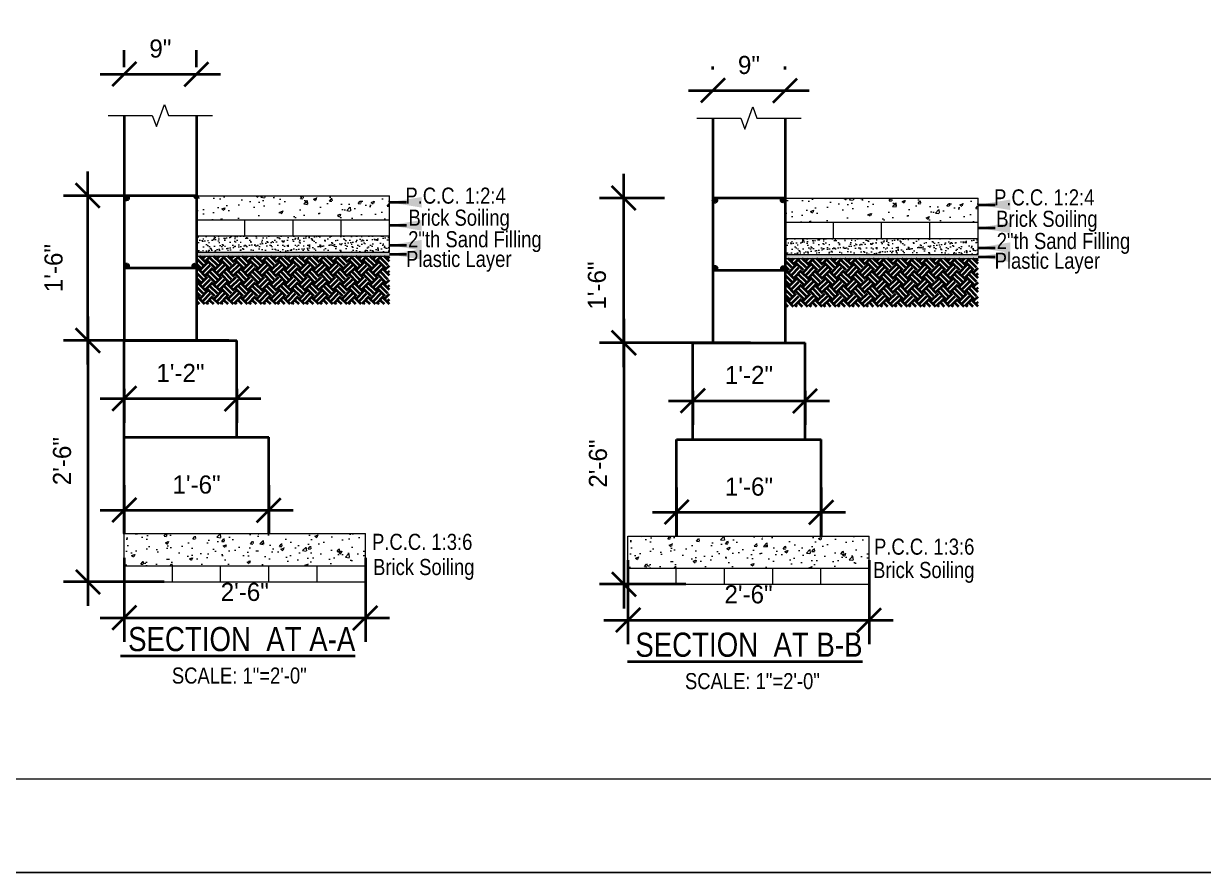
# Model space of a CAD drawing. Header units: inches. Extents: x 10143 to 33197, y -150 to 3760.
# Drawn here: x 11727 to 12314, y -150 to 272 of the extents above; entities that cross this region are included whole.
import ezdxf
from ezdxf.enums import TextEntityAlignment as Align

# ---------------------------------------------------------------- set-up
doc = ezdxf.new("R2010")
doc.units = ezdxf.units.IN
doc.header["$LTSCALE"] = 0.5
doc.header["$MEASUREMENT"] = 0
doc.header["$PDMODE"] = 66
doc.linetypes.add('DASHDOTX2', pattern=[50.8, 25.4, -12.7, 0, -12.7])
for name, color, linetype, lineweight in [('CEN_LINE', 131, 'DASHDOTX2', 13), ('DIM_LINE', 165, 'Continuous', 15), ('ELE1', 3, 'Continuous', 9), ('hatch', 9, 'Continuous', 0), ('TRENCH', 1, 'Continuous', 35), ('WALL ELV', 20, 'Continuous', 20), ('WALL SEC', 2, 'Continuous', 35)]:
    doc.layers.add(name, color=color, linetype=linetype, lineweight=lineweight)
doc.styles.add('NIR', font='COPRGTL.TTF')
doc.styles.add('ordinary', font='ARIALN.TTF')
doc.dimstyles.new('nir', dxfattribs={"dimtxt": 9, "dimasz": 3, "dimexe": 3, "dimexo": 6, "dimgap": 2, "dimtad": 3, "dimdec": 0, "dimzin": 3, "dimlunit": 4, "dimtxsty": 'NIR', "dimblk": 'OBLIQUE', "dimcen": 2.5, "dimdle": 3, "dimclrt": 3, "dimadec": 0, "dimazin": 0, "dimtfac": 1, "dimtdec": 0, "dimtmove": 2, "dimatfit": 3, "dimfxl": 1, "dimarcsym": 0})
doc.dimstyles.new('nir 96', dxfattribs={"dimscale": 4, "dimtxt": 1.75, "dimasz": 1, "dimexe": 1, "dimexo": 2, "dimgap": 0.5, "dimtad": 1, "dimdec": 0, "dimzin": 3, "dimlunit": 4, "dimtxsty": 'ordinary', "dimblk": 'DOT', "dimcen": 2.5, "dimdle": 3, "dimclrt": 3, "dimadec": 0, "dimazin": 0, "dimtfac": 1, "dimtdec": 0, "dimtix": 1, "dimtmove": 2, "dimatfit": 3, "dimfxl": 3, "dimfxlon": 1, "dimarcsym": 0})

# ---------------------------------------------------------------- blocks, each defined once
blk = doc.blocks.new('_Oblique')
at = {"color": 0, "linetype": 'ByBlock', "lineweight": -2}
blk.add_line((-0.5, -0.5), (0.5, 0.5), dxfattribs=at)
blk = doc.blocks.new('*D867')
at = {"layer": 'Defpoints', "color": 0, "transparency": 16777216}
for p in [(64254.59, -81182.21), (64245.59, -81185.62), (64254.59, -81185.62)]:
    blk.add_point(p, dxfattribs=at)
at = {"layer": 'DIM_LINE', "color": 0, "lineweight": -2, "transparency": 16777216}
for p, q in [((64245.59, -81179.62), (64245.59, -81179.21)), ((64254.59, -81179.62), (64254.59, -81179.21)), ((64242.59, -81182.21), (64257.59, -81182.21))]:
    blk.add_line(p, q, dxfattribs=at)
at = {"layer": 'DIM_LINE', "color": 0, "lineweight": -2, "transparency": 16777216, "xscale": 3, "yscale": 3, "zscale": 3, "rotation": 180}
blk.add_blockref('_Oblique', (64245.59, -81182.21), dxfattribs=at)
at = {"layer": 'DIM_LINE', "color": 0, "lineweight": -2, "transparency": 16777216, "xscale": 3, "yscale": 3, "zscale": 3}
blk.add_blockref('_Oblique', (64254.59, -81182.21), dxfattribs=at)
at = {"layer": 'DIM_LINE', "color": 3, "transparency": 16777216, "insert": (64250.09, -81179.05), "char_height": 2.25, "attachment_point": 5, "style": 'NIR'}
blk.add_mtext('9"', dxfattribs=at)
blk = doc.blocks.new('*D859')
at = {"layer": 'Defpoints', "color": 0, "transparency": 16777216}
for p in [(64234.52, -81195.59), (64245.59, -81195.59), (64245.34, -81213.59)]:
    blk.add_point(p, dxfattribs=at)
at = {"layer": 'DIM_LINE', "color": 0, "lineweight": -2, "transparency": 16777216}
for p, q in [((64234.52, -81216.59), (64234.52, -81192.59)), ((64239.59, -81195.59), (64231.52, -81195.59)), ((64239.34, -81213.59), (64231.52, -81213.59))]:
    blk.add_line(p, q, dxfattribs=at)
at = {"layer": 'DIM_LINE', "color": 0, "lineweight": -2, "transparency": 16777216, "xscale": 3, "yscale": 3, "zscale": 3}
for p, rotation in [((64234.52, -81195.59), 90), ((64234.52, -81213.59), 270)]:
    blk.add_blockref('_Oblique', p, dxfattribs=dict(at, rotation=rotation))
at = {"layer": 'DIM_LINE', "color": 3, "transparency": 16777216, "insert": (64231.19, -81206.46), "char_height": 2.25, "attachment_point": 5, "rotation": 90, "style": 'NIR'}
blk.add_mtext('1\'-6"', dxfattribs=at)
blk = doc.blocks.new('*D860')
at = {"layer": 'Defpoints', "color": 0, "transparency": 16777216}
for p in [(64235.04, -81234.61), (64265.04, -81234.61), (64265.04, -81248.06)]:
    blk.add_point(p, dxfattribs=at)
at = {"layer": 'DIM_LINE', "color": 0, "lineweight": -2, "transparency": 16777216}
for p, q in [((64235.04, -81240.61), (64235.04, -81251.06)), ((64265.04, -81240.61), (64265.04, -81251.06)), ((64232.04, -81248.06), (64268.04, -81248.06))]:
    blk.add_line(p, q, dxfattribs=at)
at = {"layer": 'DIM_LINE', "color": 0, "lineweight": -2, "transparency": 16777216, "xscale": 3, "yscale": 3, "zscale": 3, "rotation": 180}
blk.add_blockref('_Oblique', (64235.04, -81248.06), dxfattribs=at)
at = {"layer": 'DIM_LINE', "color": 0, "lineweight": -2, "transparency": 16777216, "xscale": 3, "yscale": 3, "zscale": 3}
blk.add_blockref('_Oblique', (64265.04, -81248.06), dxfattribs=at)
at = {"layer": 'DIM_LINE', "color": 3, "transparency": 16777216, "insert": (64250.04, -81244.86), "char_height": 2.25, "attachment_point": 5, "style": 'NIR'}
blk.add_mtext('2\'-6"', dxfattribs=at)
blk = doc.blocks.new('*D861')
at = {"layer": 'Defpoints', "color": 0, "transparency": 16777216}
for p in [(64256.3, -81213.59), (64234.52, -81243.59), (64248.25, -81243.59)]:
    blk.add_point(p, dxfattribs=at)
at = {"layer": 'DIM_LINE', "color": 0, "lineweight": -2, "transparency": 16777216}
for p, q in [((64234.52, -81210.59), (64234.52, -81246.59)), ((64250.3, -81213.59), (64231.52, -81213.59)), ((64242.25, -81243.59), (64231.52, -81243.59))]:
    blk.add_line(p, q, dxfattribs=at)
at = {"layer": 'DIM_LINE', "color": 0, "lineweight": -2, "transparency": 16777216, "xscale": 3, "yscale": 3, "zscale": 3}
for p, rotation in [((64234.52, -81213.59), 90), ((64234.52, -81243.59), 270)]:
    blk.add_blockref('_Oblique', p, dxfattribs=dict(at, rotation=rotation))
at = {"layer": 'DIM_LINE', "color": 3, "transparency": 16777216, "insert": (64231.32, -81228.59), "char_height": 2.25, "attachment_point": 5, "rotation": 90, "style": 'NIR'}
blk.add_mtext('2\'-6"', dxfattribs=at)
blk = doc.blocks.new('_Dot')
at = {"color": 0, "linetype": 'ByBlock', "lineweight": -2}
blk.add_line((-0.5, 0), (-1, 0), dxfattribs=at)
at = {"color": 0, "linetype": 'ByBlock', "const_width": 0.5}
blk.add_lwpolyline([(-0.25, 0, 1), (0.25, 0, 1)], format="xyb", close=True, dxfattribs=at)
blk = doc.blocks.new('*D862')
at = {"layer": 'Defpoints', "color": 0, "transparency": 16777216}
for p in [(64243.09, -81213.55), (64257.09, -81213.55), (64257.09, -81220.78)]:
    blk.add_point(p, dxfattribs=at)
at = {"layer": 'DIM_LINE', "color": 0, "lineweight": -2, "transparency": 16777216}
for p, q in [((64243.09, -81219.55), (64243.09, -81223.78)), ((64257.09, -81219.55), (64257.09, -81223.78)), ((64240.09, -81220.78), (64260.09, -81220.78))]:
    blk.add_line(p, q, dxfattribs=at)
at = {"layer": 'DIM_LINE', "color": 0, "lineweight": -2, "transparency": 16777216, "xscale": 3, "yscale": 3, "zscale": 3, "rotation": 180}
blk.add_blockref('_Oblique', (64243.09, -81220.78), dxfattribs=at)
at = {"layer": 'DIM_LINE', "color": 0, "lineweight": -2, "transparency": 16777216, "xscale": 3, "yscale": 3, "zscale": 3}
blk.add_blockref('_Oblique', (64257.09, -81220.78), dxfattribs=at)
at = {"layer": 'DIM_LINE', "color": 3, "transparency": 16777216, "insert": (64250.09, -81217.58), "char_height": 2.25, "attachment_point": 5, "style": 'NIR'}
blk.add_mtext('1\'-2"', dxfattribs=at)
blk = doc.blocks.new('*D863')
at = {"layer": 'Defpoints', "color": 0, "transparency": 16777216}
for p in [(64241.09, -81225.55), (64259.09, -81225.55), (64259.09, -81234.64)]:
    blk.add_point(p, dxfattribs=at)
at = {"layer": 'DIM_LINE', "color": 0, "lineweight": -2, "transparency": 16777216}
for p, q in [((64241.09, -81231.55), (64241.09, -81237.64)), ((64259.09, -81231.55), (64259.09, -81237.64)), ((64238.09, -81234.64), (64262.09, -81234.64))]:
    blk.add_line(p, q, dxfattribs=at)
at = {"layer": 'DIM_LINE', "color": 0, "lineweight": -2, "transparency": 16777216, "xscale": 3, "yscale": 3, "zscale": 3, "rotation": 180}
blk.add_blockref('_Oblique', (64241.09, -81234.64), dxfattribs=at)
at = {"layer": 'DIM_LINE', "color": 0, "lineweight": -2, "transparency": 16777216, "xscale": 3, "yscale": 3, "zscale": 3}
blk.add_blockref('_Oblique', (64259.09, -81234.64), dxfattribs=at)
at = {"layer": 'DIM_LINE', "color": 3, "transparency": 16777216, "insert": (64250.09, -81231.47), "char_height": 2.25, "attachment_point": 5, "style": 'NIR'}
blk.add_mtext('1\'-6"', dxfattribs=at)
blk = doc.blocks.new('*D868')
at = {"layer": 'Defpoints', "color": 0, "transparency": 16777216}
for p in [(64181.38, -81180.18), (64172.38, -81185.32), (64181.38, -81185.32)]:
    blk.add_point(p, dxfattribs=at)
at = {"layer": 'DIM_LINE', "color": 0, "lineweight": -2, "transparency": 16777216}
for p, q in [((64172.38, -81179.32), (64172.38, -81177.18)), ((64181.38, -81179.32), (64181.38, -81177.18)), ((64169.38, -81180.18), (64184.38, -81180.18))]:
    blk.add_line(p, q, dxfattribs=at)
at = {"layer": 'DIM_LINE', "color": 0, "lineweight": -2, "transparency": 16777216, "xscale": 3, "yscale": 3, "zscale": 3, "rotation": 180}
blk.add_blockref('_Oblique', (64172.38, -81180.18), dxfattribs=at)
at = {"layer": 'DIM_LINE', "color": 0, "lineweight": -2, "transparency": 16777216, "xscale": 3, "yscale": 3, "zscale": 3}
blk.add_blockref('_Oblique', (64181.38, -81180.18), dxfattribs=at)
at = {"layer": 'DIM_LINE', "color": 3, "transparency": 16777216, "insert": (64176.88, -81177.01), "char_height": 2.25, "attachment_point": 5, "style": 'NIR'}
blk.add_mtext('9"', dxfattribs=at)
blk = doc.blocks.new('*D864')
at = {"layer": 'Defpoints', "color": 0, "transparency": 16777216}
for p in [(64191.4, -81213.29), (64167.85, -81243.29), (64183.34, -81243.29)]:
    blk.add_point(p, dxfattribs=at)
at = {"layer": 'DIM_LINE', "color": 0, "lineweight": -2, "transparency": 16777216}
for p, q in [((64167.85, -81210.29), (64167.85, -81246.29)), ((64185.4, -81213.29), (64164.85, -81213.29)), ((64177.34, -81243.29), (64164.85, -81243.29))]:
    blk.add_line(p, q, dxfattribs=at)
at = {"layer": 'DIM_LINE', "color": 0, "lineweight": -2, "transparency": 16777216, "xscale": 3, "yscale": 3, "zscale": 3}
for p, rotation in [((64167.85, -81213.29), 90), ((64167.85, -81243.29), 270)]:
    blk.add_blockref('_Oblique', p, dxfattribs=dict(at, rotation=rotation))
at = {"layer": 'DIM_LINE', "color": 3, "transparency": 16777216, "insert": (64164.66, -81228.29), "char_height": 2.25, "attachment_point": 5, "rotation": 90, "style": 'NIR'}
blk.add_mtext('2\'-6"', dxfattribs=at)
blk = doc.blocks.new('*D865')
at = {"layer": 'Defpoints', "color": 0, "transparency": 16777216}
for p in [(64172.38, -81234.31), (64202.38, -81234.31), (64202.38, -81247.76)]:
    blk.add_point(p, dxfattribs=at)
at = {"layer": 'DIM_LINE', "color": 0, "lineweight": -2, "transparency": 16777216}
for p, q in [((64172.38, -81240.31), (64172.38, -81250.76)), ((64202.38, -81240.31), (64202.38, -81250.76)), ((64169.38, -81247.76), (64205.38, -81247.76))]:
    blk.add_line(p, q, dxfattribs=at)
at = {"layer": 'DIM_LINE', "color": 0, "lineweight": -2, "transparency": 16777216, "xscale": 3, "yscale": 3, "zscale": 3, "rotation": 180}
blk.add_blockref('_Oblique', (64172.38, -81247.76), dxfattribs=at)
at = {"layer": 'DIM_LINE', "color": 0, "lineweight": -2, "transparency": 16777216, "xscale": 3, "yscale": 3, "zscale": 3}
blk.add_blockref('_Oblique', (64202.38, -81247.76), dxfattribs=at)
at = {"layer": 'DIM_LINE', "color": 3, "transparency": 16777216, "insert": (64187.38, -81244.56), "char_height": 2.25, "attachment_point": 5, "style": 'NIR'}
blk.add_mtext('2\'-6"', dxfattribs=at)
blk = doc.blocks.new('*D866')
at = {"layer": 'Defpoints', "color": 0, "transparency": 16777216}
for p in [(64167.85, -81195.29), (64182.93, -81195.29), (64180.43, -81213.29)]:
    blk.add_point(p, dxfattribs=at)
at = {"layer": 'DIM_LINE', "color": 0, "lineweight": -2, "transparency": 16777216}
for p, q in [((64167.85, -81216.29), (64167.85, -81192.29)), ((64176.93, -81195.29), (64164.85, -81195.29)), ((64174.43, -81213.29), (64164.85, -81213.29))]:
    blk.add_line(p, q, dxfattribs=at)
at = {"layer": 'DIM_LINE', "color": 0, "lineweight": -2, "transparency": 16777216, "xscale": 3, "yscale": 3, "zscale": 3}
for p, rotation in [((64167.85, -81195.29), 90), ((64167.85, -81213.29), 270)]:
    blk.add_blockref('_Oblique', p, dxfattribs=dict(at, rotation=rotation))
at = {"layer": 'DIM_LINE', "color": 3, "transparency": 16777216, "insert": (64163.61, -81204.29), "char_height": 2.25, "attachment_point": 5, "rotation": 90, "style": 'NIR'}
blk.add_mtext('1\'-6"', dxfattribs=at)
blk = doc.blocks.new('*D869')
at = {"layer": 'Defpoints', "color": 0, "transparency": 16777216}
for p in [(64172.38, -81213.29), (64186.38, -81213.29), (64186.38, -81220.52)]:
    blk.add_point(p, dxfattribs=at)
at = {"layer": 'DIM_LINE', "color": 0, "lineweight": -2, "transparency": 16777216}
for p, q in [((64169.38, -81220.52), (64189.38, -81220.52)), ((64172.38, -81219.29), (64172.38, -81223.52)), ((64186.38, -81219.29), (64186.38, -81223.52))]:
    blk.add_line(p, q, dxfattribs=at)
at = {"layer": 'DIM_LINE', "color": 0, "lineweight": -2, "transparency": 16777216, "xscale": 3, "yscale": 3, "zscale": 3, "rotation": 180}
blk.add_blockref('_Oblique', (64172.38, -81220.52), dxfattribs=at)
at = {"layer": 'DIM_LINE', "color": 0, "lineweight": -2, "transparency": 16777216, "xscale": 3, "yscale": 3, "zscale": 3}
blk.add_blockref('_Oblique', (64186.38, -81220.52), dxfattribs=at)
at = {"layer": 'DIM_LINE', "color": 3, "transparency": 16777216, "insert": (64179.38, -81217.32), "char_height": 2.25, "attachment_point": 5, "style": 'NIR'}
blk.add_mtext('1\'-2"', dxfattribs=at)
blk = doc.blocks.new('*D870')
at = {"layer": 'Defpoints', "color": 0, "transparency": 16777216}
for p in [(64172.38, -81225.29), (64190.38, -81225.29), (64190.38, -81234.38)]:
    blk.add_point(p, dxfattribs=at)
at = {"layer": 'DIM_LINE', "color": 0, "lineweight": -2, "transparency": 16777216}
for p, q in [((64172.38, -81231.29), (64172.38, -81237.38)), ((64190.38, -81231.29), (64190.38, -81237.38)), ((64169.38, -81234.38), (64193.38, -81234.38))]:
    blk.add_line(p, q, dxfattribs=at)
at = {"layer": 'DIM_LINE', "color": 0, "lineweight": -2, "transparency": 16777216, "xscale": 3, "yscale": 3, "zscale": 3, "rotation": 180}
blk.add_blockref('_Oblique', (64172.38, -81234.38), dxfattribs=at)
at = {"layer": 'DIM_LINE', "color": 0, "lineweight": -2, "transparency": 16777216, "xscale": 3, "yscale": 3, "zscale": 3}
blk.add_blockref('_Oblique', (64190.38, -81234.38), dxfattribs=at)
at = {"layer": 'DIM_LINE', "color": 3, "transparency": 16777216, "insert": (64181.38, -81231.21), "char_height": 2.25, "attachment_point": 5, "style": 'NIR'}
blk.add_mtext('1\'-6"', dxfattribs=at)
blk = doc.blocks.new('footing wall sec')
for points in [[(69693.35, -69349.55), (69693.35, -69350.05), (69717.35, -69350.05), (69717.35, -69349.55)], [(69766.56, -69349.86), (69766.56, -69350.36), (69790.56, -69350.36), (69790.56, -69349.86)]]:
    blk.add_hatch(color=256).paths.add_polyline_path(points)
h = blk.add_hatch()
h.set_pattern_fill('EARTH', color=256, scale=5, angle=45, style=0)
h.set_pattern_definition([(45, (-38344.1494, -75461.1295), (1e-16, 1.767766953), [1.25, -1.25]), (45, (-38344.4808, -75460.798), (1e-16, 1.767766953), [1.25, -1.25]), (45, (-38344.8123, -75460.4666), (1e-16, 1.767766953), [1.25, -1.25]), (135, (-38344.8123, -75460.2456), (-1.767766953, 2e-16), [1.25, -1.25]), (135, (-38344.4808, -75459.9141), (-1.767766953, 2e-16), [1.25, -1.25]), (135, (-38344.1494, -75459.5827), (-1.767766953, 2e-16), [1.25, -1.25])])
h.paths.add_polyline_path([(69717.35, -69350.05), (69693.35, -69350.05), (69693.35, -69356.05), (69717.35, -69356.05)])
h = blk.add_hatch()
h.set_pattern_fill('EARTH', color=256, scale=5, angle=45, style=0)
h.set_pattern_definition([(45, (-38270.9353, -75461.4342), (1e-16, 1.767766953), [1.25, -1.25]), (45, (-38271.2668, -75461.1028), (1e-16, 1.767766953), [1.25, -1.25]), (45, (-38271.5982, -75460.7713), (1e-16, 1.767766953), [1.25, -1.25]), (135, (-38271.5982, -75460.5503), (-1.767766953, 2e-16), [1.25, -1.25]), (135, (-38271.2668, -75460.2189), (-1.767766953, 2e-16), [1.25, -1.25]), (135, (-38270.9353, -75459.8874), (-1.767766953, 2e-16), [1.25, -1.25])])
h.paths.add_polyline_path([(69790.56, -69350.36), (69766.56, -69350.36), (69766.56, -69356.36), (69790.56, -69356.36)])
at = {"layer": 'CEN_LINE'}
blk.add_hatch(color=256, dxfattribs=at).paths.add_polyline_path([(69693.06, -69342.67, 1), (69693.56, -69342.67, 1)])
at = {"layer": 'hatch'}
h = blk.add_hatch(dxfattribs=at)
h.set_pattern_fill('AR-CONC', color=256, scale=0.5, style=0)
h.set_pattern_definition([(50, (73626.056, -86697.935), (3.5863009, -0.31376067), [0.375, -4.125]), (355, (73626.056, -86697.935), (-0.6937567, 3.7609607), [0.3, -3.3]), (100.4514, (73626.355, -86697.9612), (2.8925469, 3.4471977), [0.31870095, -3.50571056]), (46.1842, (73626.056, -86696.935), (5.3362052, -0.8275951), [0.5625, -6.1875]), (96.6356, (73626.501, -86697.004), (4.6733135, 4.8705894), [0.4780514, -5.258565]), (351.1842, (73626.056, -86696.935), (4.6733097, 4.870593), [0.45, -4.95]), (21, (73626.556, -86697.185), (2.98453526, -2.01309445), [0.375, -4.125]), (326, (73626.556, -86697.185), (1.21657666, 3.6257502), [0.3, -3.3]), (71.4514, (73626.805, -86697.3528), (4.20111314, 1.6126525), [0.31870095, -3.50571056]), (37.5, (73626.0561, -86697.935), (0.06079928, 1.66446927), [0, -3.26, 0, -3.35, 0, -3.3125]), (7.5, (73626.0561, -86697.935), (1.31534769, 1.97205856), [0, -1.91, 0, -3.185, 0, -1.2625]), (327.5, (73624.9411, -86697.935), (2.66911218, -0.11277436), [0, -1.25, 0, -3.9, 0, -5.175]), (317.5, (73624.4411, -86697.935), (2.91593085, 0.5005249), [0, -1.625, 0, -2.59, 0, -3.675])])
h.paths.add_polyline_path([(69717.35, -69342.55), (69693.53, -69342.55, -0.123396), (69693.56, -69342.67, -0.371393), (69693.35, -69342.92), (69693.35, -69345.55), (69717.35, -69345.55)])
h = blk.add_hatch(dxfattribs=at)
h.set_pattern_fill('AR-CONC', color=256, scale=0.5, style=0)
h.set_pattern_definition([(50, (73699.2702, -86698.2398), (3.5863009, -0.31376067), [0.375, -4.125]), (355, (73699.27, -86698.2398), (-0.6937567, 3.7609607), [0.3, -3.3]), (100.4514, (73699.569, -86698.266), (2.8925469, 3.4471977), [0.31870095, -3.50571056]), (46.1842, (73699.27, -86697.24), (5.3362052, -0.8275951), [0.5625, -6.1875]), (96.6356, (73699.715, -86697.309), (4.6733135, 4.8705894), [0.4780514, -5.258565]), (351.1842, (73699.27, -86697.24), (4.6733097, 4.870593), [0.45, -4.95]), (21, (73699.7702, -86697.4898), (2.98453526, -2.01309445), [0.375, -4.125]), (326, (73699.77, -86697.4898), (1.21657666, 3.6257502), [0.3, -3.3]), (71.4514, (73700.019, -86697.6575), (4.20111314, 1.6126525), [0.31870095, -3.50571056]), (37.5, (73699.2702, -86698.2398), (0.06079928, 1.66446927), [0, -3.26, 0, -3.35, 0, -3.3125]), (7.5, (73699.2702, -86698.2398), (1.31534769, 1.97205856), [0, -1.91, 0, -3.185, 0, -1.2625]), (327.5, (73698.1552, -86698.2398), (2.66911218, -0.11277436), [0, -1.25, 0, -3.9, 0, -5.175]), (317.5, (73697.6552, -86698.2398), (2.91593085, 0.5005249), [0, -1.625, 0, -2.59, 0, -3.675])])
h.paths.add_polyline_path([(69790.56, -69342.86), (69766.75, -69342.86, -0.123396), (69766.78, -69342.97, -0.371393), (69766.56, -69343.22), (69766.56, -69345.86), (69790.56, -69345.86)])
h = blk.add_hatch(dxfattribs=at)
h.set_pattern_fill('AR-CONC', color=256, scale=0.5, style=0)
h.set_pattern_definition([(50, (73636.6128, -86697.935), (3.5863009, -0.31376067), [0.375, -4.125]), (355, (73636.613, -86697.935), (-0.6937567, 3.7609607), [0.3, -3.3]), (100.4514, (73636.9117, -86697.9612), (2.8925469, 3.4471977), [0.31870095, -3.50571056]), (46.1842, (73636.613, -86696.935), (5.3362052, -0.8275951), [0.5625, -6.1875]), (96.6356, (73637.0575, -86697.004), (4.6733135, 4.8705894), [0.4780514, -5.258565]), (351.1842, (73636.613, -86696.935), (4.6733097, 4.870593), [0.45, -4.95]), (21, (73637.1128, -86697.185), (2.98453526, -2.01309445), [0.375, -4.125]), (326, (73637.113, -86697.185), (1.21657666, 3.6257502), [0.3, -3.3]), (71.4514, (73637.3616, -86697.3528), (4.20111314, 1.6126525), [0.31870095, -3.50571056]), (37.5, (73636.6128, -86697.935), (0.06079928, 1.66446927), [0, -3.26, 0, -3.35, 0, -3.3125]), (7.5, (73636.6128, -86697.935), (1.31534769, 1.97205856), [0, -1.91, 0, -3.185, 0, -1.2625]), (327.5, (73635.4978, -86697.935), (2.66911218, -0.11277436), [0, -1.25, 0, -3.9, 0, -5.175]), (317.5, (73634.9978, -86697.935), (2.91593085, 0.5005249), [0, -1.625, 0, -2.59, 0, -3.675])])
h.paths.add_polyline_path([(69714.35, -69384.55), (69684.35, -69384.55), (69684.35, -69388.55), (69714.35, -69388.55)])
h = blk.add_hatch(dxfattribs=at)
h.set_pattern_fill('AR-CONC', color=256, scale=0.5, style=0)
h.set_pattern_definition([(50, (73699.2702, -86698.2398), (3.5863009, -0.31376067), [0.375, -4.125]), (355, (73699.27, -86698.2398), (-0.6937567, 3.7609607), [0.3, -3.3]), (100.4514, (73699.569, -86698.266), (2.8925469, 3.4471977), [0.31870095, -3.50571056]), (46.1842, (73699.27, -86697.24), (5.3362052, -0.8275951), [0.5625, -6.1875]), (96.6356, (73699.715, -86697.309), (4.6733135, 4.8705894), [0.4780514, -5.258565]), (351.1842, (73699.27, -86697.24), (4.6733097, 4.870593), [0.45, -4.95]), (21, (73699.7702, -86697.4898), (2.98453526, -2.01309445), [0.375, -4.125]), (326, (73699.77, -86697.4898), (1.21657666, 3.6257502), [0.3, -3.3]), (71.4514, (73700.019, -86697.6575), (4.20111314, 1.6126525), [0.31870095, -3.50571056]), (37.5, (73699.2702, -86698.2398), (0.06079928, 1.66446927), [0, -3.26, 0, -3.35, 0, -3.3125]), (7.5, (73699.2702, -86698.2398), (1.31534769, 1.97205856), [0, -1.91, 0, -3.185, 0, -1.2625]), (327.5, (73698.1552, -86698.2398), (2.66911218, -0.11277436), [0, -1.25, 0, -3.9, 0, -5.175]), (317.5, (73697.6552, -86698.2398), (2.91593085, 0.5005249), [0, -1.625, 0, -2.59, 0, -3.675])])
h.paths.add_polyline_path([(69777.01, -69384.86), (69747.01, -69384.86), (69747.01, -69388.86), (69777.01, -69388.86)])
at = {"layer": 'WALL ELV'}
h = blk.add_hatch(dxfattribs=at)
h.set_pattern_fill('AR-SAND', color=6, scale=0.5, style=0)
h.set_pattern_definition([(37.5, (-38344.1494, -75461.1295), (-0.031496679, 0.9634118845), [0, -0.76, 0, -0.85, 0, -0.8125]), (7.5, (-38344.1494, -75461.1295), (0.884888353, 1.411073033), [0, -0.41, 0, -0.685, 0, -0.2625]), (327.5, (-38344.7644, -75461.1295), (1.557070931, 0.002829527), [0, -0.25, 0, -0.9, 0, -1.175]), (317.5, (-38344.7644, -75461.1295), (1.503063302, 0.438837782), [0, -0.125, 0, -0.59, 0, -0.675])])
h.paths.add_polyline_path([(69693.35, -69347.55), (69693.35, -69349.55), (69717.35, -69349.55), (69717.35, -69347.55)])
h = blk.add_hatch(dxfattribs=at)
h.set_pattern_fill('AR-SAND', color=6, scale=0.5, style=0)
h.set_pattern_definition([(37.5, (-38270.9353, -75461.4342), (-0.031496679, 0.9634118845), [0, -0.76, 0, -0.85, 0, -0.8125]), (7.5, (-38270.9353, -75461.4342), (0.884888353, 1.411073033), [0, -0.41, 0, -0.685, 0, -0.2625]), (327.5, (-38271.5503, -75461.4342), (1.557070931, 0.002829527), [0, -0.25, 0, -0.9, 0, -1.175]), (317.5, (-38271.5503, -75461.4342), (1.503063302, 0.438837782), [0, -0.125, 0, -0.59, 0, -0.675])])
h.paths.add_polyline_path([(69766.56, -69347.86), (69766.56, -69349.86), (69790.56, -69349.86), (69790.56, -69347.86)])
at = {"layer": 'WALL SEC'}
for points in [[(69684.4, -69342.85, 1), (69684.9, -69342.85, 1)], [(69757.57, -69343.15, 1), (69758.07, -69343.15, 1)], [(69766.05, -69343.1, 1), (69766.55, -69343.1, 1)], [(69684.39, -69351.26, 1), (69684.89, -69351.26, 1)], [(69692.88, -69351.29, 1), (69693.38, -69351.29, 1)], [(69757.6, -69351.56, 1), (69758.1, -69351.56, 1)], [(69766.09, -69351.6, 1), (69766.59, -69351.6, 1)]]:
    blk.add_hatch(color=256, dxfattribs=at).paths.add_polyline_path(points)
at = {"layer": 'CEN_LINE'}
blk.add_circle((69693.31, -69342.67), 0.25, dxfattribs=at)
at = {"layer": 'hatch'}
blk.add_line((69755.06, -69360.86), (69744.69, -69360.86), dxfattribs=at)
at = {"layer": 'hatch', "linetype": 'Continuous'}
for points in [[(69682.35, -69332.58), (69687.85, -69332.58), (69688.35, -69333.96), (69689.35, -69331.21), (69689.85, -69332.58), (69695.35, -69332.58)], [(69755.56, -69332.89), (69761.06, -69332.89), (69761.56, -69334.26), (69762.56, -69331.51), (69763.06, -69332.89), (69768.56, -69332.89)]]:
    blk.add_lwpolyline(points, dxfattribs=at)
at = {"layer": 'WALL ELV'}
for p, q in [((69693.35, -69342.55), (69717.35, -69342.55)), ((69717.35, -69347.55), (69717.35, -69342.55)), ((69766.56, -69342.86), (69790.56, -69342.86)), ((69790.56, -69347.86), (69790.56, -69342.86)), ((69693.35, -69345.55), (69717.35, -69345.55)), ((69699.35, -69347.55), (69699.35, -69345.55)), ((69705.35, -69347.55), (69705.35, -69345.55)), ((69711.35, -69347.55), (69711.35, -69345.55)), ((69766.56, -69345.86), (69790.56, -69345.86)), ((69772.56, -69347.86), (69772.56, -69345.86)), ((69778.56, -69347.86), (69778.56, -69345.86)), ((69784.56, -69347.86), (69784.56, -69345.86)), ((69693.35, -69347.55), (69717.35, -69347.55)), ((69717.35, -69349.55), (69717.35, -69347.55)), ((69766.56, -69347.86), (69790.56, -69347.86)), ((69790.56, -69349.86), (69790.56, -69347.86)), ((69693.35, -69349.55), (69717.35, -69349.55)), ((69693.35, -69350.05), (69717.35, -69350.05)), ((69766.56, -69349.86), (69790.56, -69349.86)), ((69766.56, -69350.36), (69790.56, -69350.36)), ((69690.41, -69372.55), (69692.41, -69372.55)), ((69684.35, -69390.55), (69684.35, -69384.55)), ((69684.35, -69384.55), (69714.35, -69384.55)), ((69714.35, -69390.55), (69714.35, -69384.55)), ((69747.01, -69384.86), (69777.01, -69384.86)), ((69747.01, -69390.86), (69747.01, -69384.86)), ((69777.01, -69390.86), (69777.01, -69384.86)), ((69684.35, -69388.55), (69714.35, -69388.55)), ((69690.35, -69390.55), (69690.35, -69388.55)), ((69696.35, -69390.55), (69696.35, -69388.55)), ((69702.35, -69390.55), (69702.35, -69388.55)), ((69708.35, -69390.55), (69708.35, -69388.55)), ((69747.01, -69388.86), (69777.01, -69388.86)), ((69753.01, -69390.86), (69753.01, -69388.86)), ((69759.01, -69390.86), (69759.01, -69388.86)), ((69765.01, -69390.86), (69765.01, -69388.86)), ((69771.01, -69390.86), (69771.01, -69388.86)), ((69684.35, -69390.55), (69714.35, -69390.55)), ((69747.01, -69390.86), (69777.01, -69390.86))]:
    blk.add_line(p, q, dxfattribs=at)
at = {"layer": 'WALL SEC'}
for p, q in [((69684.35, -69332.58), (69684.35, -69360.55)), ((69693.35, -69332.58), (69693.35, -69360.55)), ((69757.56, -69332.89), (69757.56, -69360.86)), ((69766.56, -69332.89), (69766.56, -69360.86)), ((69693.35, -69342.55), (69684.35, -69342.55)), ((69766.56, -69342.86), (69757.56, -69342.86)), ((69693.35, -69351.55), (69684.35, -69351.55)), ((69766.56, -69351.86), (69757.56, -69351.86)), ((69684.35, -69372.55), (69684.35, -69360.55)), ((69684.35, -69360.55), (69698.35, -69360.55)), ((69698.35, -69372.55), (69698.35, -69360.55)), ((69755.06, -69360.86), (69769.06, -69360.86)), ((69755.06, -69372.86), (69755.06, -69360.86)), ((69769.06, -69372.86), (69769.06, -69360.86)), ((69684.35, -69384.55), (69684.35, -69372.55)), ((69684.35, -69372.55), (69702.35, -69372.55)), ((69702.35, -69384.55), (69702.35, -69372.55)), ((69753.06, -69372.86), (69771.06, -69372.86)), ((69753.06, -69384.86), (69753.06, -69372.86)), ((69753.06, -69372.86), (69755.06, -69372.86)), ((69771.06, -69384.86), (69771.06, -69372.86))]:
    blk.add_line(p, q, dxfattribs=at)
for centre in [(69684.65, -69342.85), (69757.82, -69343.15), (69766.3, -69343.1), (69684.64, -69351.26), (69693.13, -69351.29), (69757.85, -69351.56), (69766.34, -69351.6)]:
    blk.add_circle(centre, 0.25, dxfattribs=at)
at = {"style": 'ordinary'}
for s, p in [('%%U SECTION  AT A-A', (69698.49, -69397.67)), ('%%U SECTION  AT B-B', (69761.58, -69398.37))]:
    blk.add_text(s, height=3, dxfattribs=at).set_placement(p, align=Align.MIDDLE_CENTER)
at = {"char_height": 2, "attachment_point": 1, "style": 'ordinary'}
for s, insert in [('P.C.C. 1:2:4', (69719.33, -69341.54)), ('P.C.C. 1:2:4', (69792.55, -69341.76)), ('Brick Soiling', (69719.71, -69344.28)), ('Brick Soiling', (69792.82, -69344.42)), ('2"th Sand Filling', (69719.67, -69346.96)), ('2"th Sand Filling', (69792.88, -69347.18)), ('Plastic Layer', (69719.41, -69349.41)), ('Plastic Layer', (69792.62, -69349.63)), ('P.C.C. 1:3:6', (69715.18, -69384.58)), ('P.C.C. 1:3:6', (69777.62, -69385.18)), ('Brick Soiling', (69715.31, -69387.71)), ('Brick Soiling', (69777.5, -69388.08))]:
    blk.add_mtext(s, dxfattribs=dict(at, insert=insert))
at = {"char_height": 2, "width": 108.2159, "attachment_point": 5, "style": 'ordinary'}
for insert in [(69698.67, -69402.22), (69762.49, -69402.91)]:
    blk.add_mtext('SCALE: 1"=2\'-0"', dxfattribs=dict(at, insert=insert))
at = {"layer": 'DIM_LINE'}
for base, p1, p2, picture, middle in [((69693.35, -69327.44), (69684.35, -69332.58), (69693.35, -69332.58), '*D868', (69688.85, -69324.27)), ((69766.56, -69329.48), (69757.56, -69332.89), (69766.56, -69332.89), '*D867', (69762.06, -69326.31)), ((69698.35, -69367.78), (69684.35, -69360.55), (69698.35, -69360.55), '*D869', (69691.35, -69364.59)), ((69769.06, -69368.04), (69755.06, -69360.81), (69769.06, -69360.81), '*D862', (69762.06, -69364.85)), ((69702.35, -69381.64), (69684.35, -69372.55), (69702.35, -69372.55), '*D870', (69693.35, -69378.47)), ((69771.06, -69381.9), (69753.06, -69372.81), (69771.06, -69372.81), '*D863', (69762.06, -69378.74)), ((69714.35, -69395.02), (69684.35, -69381.57), (69714.35, -69381.57), '*D865', (69699.35, -69391.82)), ((69777.01, -69395.32), (69747.01, -69381.87), (69777.01, -69381.87), '*D860', (69762.01, -69392.13))]:
    dim = blk.add_linear_dim(base=base, p1=p1, p2=p2, dimstyle='nir', override={"dimtxt": 2.25}, dxfattribs=at)
    dim.commit()
    dim.dimension.update_dxf_attribs({"geometry": picture, "text_midpoint": middle, "insert": (5511.97, 11852.74)})
for base, p1, p2, picture, middle in [((69679.82, -69342.55), (69692.41, -69360.55), (69694.91, -69342.55), '*D866', (69675.58, -69351.55)), ((69746.49, -69342.86), (69757.31, -69360.86), (69757.56, -69342.86), '*D859', (69743.16, -69353.72))]:
    dim = blk.add_linear_dim(base=base, p1=p1, p2=p2, angle=90, dimstyle='nir', override={"dimtxt": 2.25}, dxfattribs=at)
    dim.commit()
    dim.dimension.update_dxf_attribs({"geometry": picture, "text_midpoint": middle, "dimtype": 128, "insert": (5511.97, 11852.74)})
for base, p1, p2, picture, middle in [((69679.82, -69390.55), (69703.37, -69360.55), (69695.32, -69390.55), '*D864', (69676.63, -69375.55)), ((69746.49, -69390.86), (69768.28, -69360.86), (69760.22, -69390.86), '*D861', (69743.29, -69375.86))]:
    dim = blk.add_linear_dim(base=base, p1=p1, p2=p2, angle=90, dimstyle='nir', override={"dimtxt": 2.25}, dxfattribs=at)
    dim.commit()
    dim.dimension.update_dxf_attribs({"geometry": picture, "text_midpoint": middle, "insert": (5511.97, 11852.74)})
for points in [[(69717.35, -69343.37), (69719.46, -69343.37)], [(69790.56, -69343.68), (69792.68, -69343.68)], [(69717.35, -69346.23), (69719.46, -69346.23)], [(69790.56, -69346.54), (69792.68, -69346.54)], [(69717.35, -69348.7), (69719.46, -69348.7)], [(69717.35, -69349.83), (69719.46, -69349.83)], [(69790.56, -69349.01), (69792.68, -69349.01)], [(69790.56, -69350.14), (69792.68, -69350.14)]]:
    blk.add_leader(points, dimstyle='nir 96', override={"dimgap": 0.5, "dimtad": 0})

msp = doc.modelspace()

# ---------------------------------------------------------------- linework, layer by layer
at = {"layer": 'Defpoints'}
msp.add_lwpolyline([(13320.24, 2097.54), (10142.64, 2097.54), (10142.64, -150.43), (13320.24, -150.43)], close=True, dxfattribs=at)
at = {"layer": 'ELE1'}
msp.add_lwpolyline([(10188.96, 2051.22), (13273.92, 2051.22), (13273.92, -104.11), (10188.96, -104.11)], close=True, dxfattribs=at)

# ---------------------------------------------------------------- block references
at = {"layer": 'TRENCH', "xscale": 4, "yscale": 4, "zscale": 4}
msp.add_blockref('footing wall sec', (-266960.35, 277556.27), dxfattribs=at)

doc.saveas('drawing.dxf')
